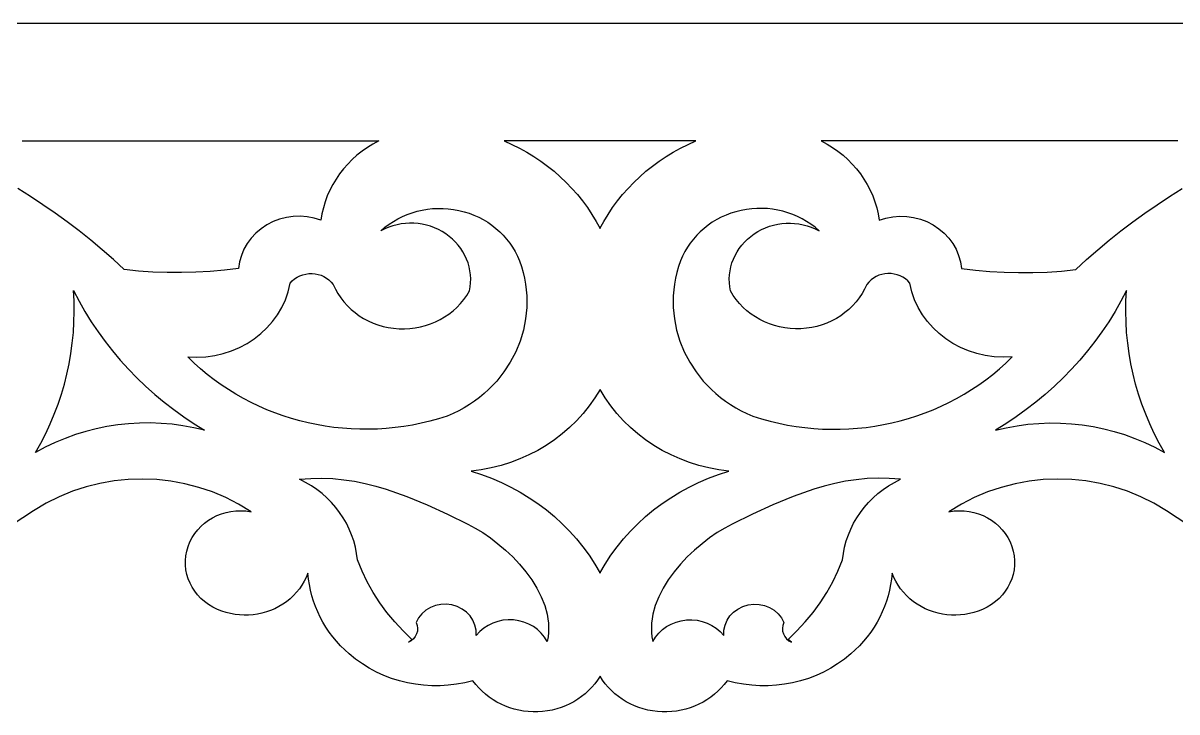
# Model space of a CAD drawing. Header units: millimetres. Extents: x -289 to -9, y 221 to 271.
# Drawn here: x -180 to -117.9, y 233.5 to 270.6 of the extents above; entities that cross this region are included whole.
import ezdxf

# ---------------------------------------------------------------- set-up
doc = ezdxf.new("R2010")
doc.units = ezdxf.units.MM
doc.header["$MEASUREMENT"] = 0

msp = doc.modelspace()

# ---------------------------------------------------------------- linework, layer by layer
for points in [[(-288.953217, 270.609253), (-148.953827, 270.609253), (-8.954346, 270.609253)], [(-180.057709, 264.260864), (-160.860107, 264.260864), (-161.175293, 264.091553), (-161.47699, 263.905762), (-161.764679, 263.704224), (-162.037781, 263.487671), (-162.295807, 263.256958), (-162.538177, 263.012695), (-162.764374, 262.755737), (-162.973785, 262.486694), (-163.165924, 262.206421), (-163.34024, 261.915649), (-163.496155, 261.615234), (-163.633148, 261.305664), (-163.750671, 260.987915), (-163.848175, 260.66272), (-163.92511, 260.330688), (-163.980927, 259.992676), (-164.344696, 260.105103), (-164.716064, 260.175903), (-165.091156, 260.205322), (-165.466217, 260.193726), (-165.837311, 260.141357), (-166.200684, 260.048706), (-166.552429, 259.915894), (-166.888733, 259.74353), (-167.201324, 259.535034), (-167.482971, 259.296021), (-167.731598, 259.029419), (-167.945221, 258.738403), (-168.121857, 258.426025), (-168.259491, 258.095581), (-168.356171, 257.75), (-168.409821, 257.392578), (-169.175873, 257.300903), (-169.944092, 257.233154), (-170.713806, 257.189453), (-171.484406, 257.1698), (-172.25531, 257.174194), (-173.025818, 257.202637), (-173.795319, 257.255127), (-174.563232, 257.331665), (-175.152344, 257.872559), (-175.754028, 258.399902), (-176.368073, 258.913452), (-176.99411, 259.413208), (-177.631958, 259.898804), (-178.281281, 260.370117), (-178.941833, 260.827026), (-179.613342, 261.269409), (-180.295502, 261.696899)], [(-148.953827, 259.54248), (-148.744019, 259.931274), (-148.516907, 260.30957), (-148.272949, 260.677124), (-148.012665, 261.033203), (-147.736511, 261.377441), (-147.444946, 261.709595), (-147.138519, 262.028931), (-146.817627, 262.335327), (-146.482819, 262.628052), (-146.134552, 262.906738), (-145.773315, 263.171021), (-145.399567, 263.420532), (-145.013824, 263.654663), (-144.616547, 263.872925), (-144.208221, 264.075073), (-143.789307, 264.26062), (-148.953827, 264.260864), (-154.118317, 264.260864), (-153.699402, 264.075317), (-153.291046, 263.873169), (-152.893738, 263.654785), (-152.507965, 263.420654), (-152.134216, 263.171143), (-151.772949, 262.90686), (-151.424652, 262.628052), (-151.089844, 262.335327), (-150.768982, 262.028931), (-150.462524, 261.709473), (-150.170959, 261.377441), (-149.894806, 261.033081), (-149.634521, 260.677002), (-149.390594, 260.309448), (-149.163513, 259.93103), (-148.953705, 259.542236)], [(-117.849915, 264.260864), (-137.047607, 264.260864), (-136.732452, 264.091553), (-136.430756, 263.905762), (-136.143036, 263.704224), (-135.869904, 263.487671), (-135.611847, 263.256958), (-135.369446, 263.012695), (-135.14325, 262.755737), (-134.933807, 262.486694), (-134.741638, 262.206421), (-134.567291, 261.915649), (-134.411346, 261.615234), (-134.274323, 261.305664), (-134.156799, 260.987915), (-134.059265, 260.66272), (-133.98233, 260.330688), (-133.926514, 259.992676), (-133.562836, 260.105103), (-133.191528, 260.175903), (-132.816406, 260.205322), (-132.441345, 260.193726), (-132.07019, 260.141357), (-131.706818, 260.048706), (-131.355042, 259.915894), (-131.018707, 259.74353), (-130.706268, 259.535034), (-130.424744, 259.296021), (-130.176117, 259.029419), (-129.962433, 258.738403), (-129.785706, 258.426025), (-129.64798, 258.095581), (-129.551239, 257.75), (-129.497528, 257.392578), (-128.731537, 257.300903), (-127.963379, 257.233154), (-127.193665, 257.189453), (-126.423035, 257.1698), (-125.65213, 257.174194), (-124.881561, 257.202637), (-124.11203, 257.255127), (-123.344116, 257.331665), (-122.755066, 257.872559), (-122.153412, 258.399902), (-121.539429, 258.913452), (-120.913391, 259.413208), (-120.275604, 259.898804), (-119.626282, 260.370117), (-118.965729, 260.827026), (-118.29422, 261.269409), (-117.612, 261.696899)], [(-160.747711, 259.429688), (-160.533752, 259.611694), (-160.309662, 259.779541), (-160.076294, 259.932861), (-159.834381, 260.071655), (-159.584747, 260.195557), (-159.328186, 260.304565), (-159.06546, 260.398193), (-158.797333, 260.47644), (-158.524658, 260.539063), (-158.248169, 260.585815), (-157.968689, 260.616577), (-157.686981, 260.631104), (-157.403839, 260.629028), (-157.120056, 260.610474), (-156.836426, 260.574951), (-156.553711, 260.522339), (-156.275085, 260.453125), (-156.00351, 260.368164), (-155.739624, 260.267944), (-155.48407, 260.153076), (-155.237396, 260.023926), (-155.000275, 259.881104), (-154.773285, 259.724976), (-154.557068, 259.556274), (-154.352203, 259.375366), (-154.159302, 259.182739), (-153.979004, 258.979004), (-153.81192, 258.764526), (-153.65863, 258.540039), (-153.519775, 258.305786), (-153.395966, 258.0625), (-153.287811, 257.810669), (-153.181427, 257.498413), (-153.09198, 257.184814), (-153.019226, 256.870239), (-152.962921, 256.555054), (-152.922882, 256.23999), (-152.898895, 255.925171), (-152.890686, 255.61145), (-152.898102, 255.29895), (-152.920898, 254.988403), (-152.958832, 254.680176), (-153.011688, 254.374634), (-153.079285, 254.07251), (-153.257721, 253.479858), (-153.492371, 252.906006), (-153.781464, 252.354614), (-154.12326, 251.829712), (-154.515961, 251.334839), (-154.957855, 250.873901), (-155.196716, 250.657349), (-155.447174, 250.450684), (-155.709045, 250.254272), (-155.982117, 250.068848), (-156.266174, 249.894775), (-156.560944, 249.732422), (-156.866272, 249.582275), (-157.181915, 249.444946), (-157.644226, 249.299683), (-158.109375, 249.171143), (-158.576935, 249.059448), (-159.046448, 248.964355), (-159.517426, 248.885742), (-159.989471, 248.823608), (-160.462067, 248.777832), (-160.934845, 248.748169), (-161.407288, 248.734619), (-161.878967, 248.737183), (-162.349457, 248.755493), (-162.818268, 248.789673), (-163.284943, 248.8396), (-163.749084, 248.905151), (-164.210175, 248.986084), (-164.667816, 249.08252), (-165.121521, 249.194092), (-165.570862, 249.320923), (-166.01535, 249.462891), (-166.45459, 249.619751), (-166.888092, 249.791626), (-167.31543, 249.978149), (-167.736115, 250.179321), (-168.149719, 250.395142), (-168.555817, 250.625366), (-168.953888, 250.869995), (-169.343567, 251.128906), (-169.724335, 251.401978), (-170.095764, 251.688965), (-170.457397, 251.98999), (-170.808807, 252.304932), (-171.149506, 252.633545), (-170.655609, 252.613159), (-170.170105, 252.636841), (-169.695465, 252.702759), (-169.234161, 252.809082), (-168.788605, 252.954102), (-168.361267, 253.136108), (-167.95462, 253.353271), (-167.571075, 253.60376), (-167.213104, 253.886108), (-166.883148, 254.198242), (-166.583679, 254.538452), (-166.317108, 254.905151), (-166.085938, 255.296509), (-165.892578, 255.710693), (-165.739471, 256.145874), (-165.62912, 256.600464), (-165.517548, 256.72168), (-165.392822, 256.828369), (-165.256561, 256.9198), (-165.110321, 256.995361), (-164.95575, 257.054321), (-164.794403, 257.095825), (-164.627899, 257.119385), (-164.457825, 257.124268), (-164.288422, 257.109863), (-164.123749, 257.077026), (-163.965332, 257.026367), (-163.814789, 256.958862), (-163.673615, 256.875244), (-163.543396, 256.776245), (-163.425629, 256.662842), (-163.32193, 256.535645), (-163.201965, 256.282227), (-163.06427, 256.040039), (-162.909729, 255.809448), (-162.739197, 255.591309), (-162.553589, 255.385986), (-162.35376, 255.194092), (-162.140625, 255.016357), (-161.91507, 254.853271), (-161.677979, 254.705566), (-161.430237, 254.57373), (-161.172729, 254.458252), (-160.906342, 254.359985), (-160.631958, 254.279297), (-160.350464, 254.216919), (-160.062744, 254.17334), (-159.769714, 254.149292), (-159.475616, 254.145264), (-159.184723, 254.161133), (-158.89801, 254.196411), (-158.616394, 254.250366), (-158.34079, 254.322754), (-158.072235, 254.412964), (-157.811584, 254.520508), (-157.559845, 254.644775), (-157.317932, 254.7854), (-157.086823, 254.941895), (-156.867401, 255.113647), (-156.660706, 255.300171), (-156.46759, 255.500977), (-156.289063, 255.715454), (-156.126068, 255.943359), (-155.979523, 256.18396), (-155.940704, 256.403931), (-155.919159, 256.623901), (-155.914612, 256.843018), (-155.926666, 257.060547), (-155.955048, 257.275757), (-155.999451, 257.487671), (-156.059479, 257.695679), (-156.134888, 257.898926), (-156.225311, 258.096558), (-156.330444, 258.287964), (-156.449951, 258.47229), (-156.583527, 258.648682), (-156.730835, 258.816406), (-156.891541, 258.974731), (-157.065338, 259.122803), (-157.251923, 259.259766), (-157.448608, 259.383667), (-157.652344, 259.492554), (-157.862244, 259.586548), (-158.077454, 259.665649), (-158.297028, 259.729614), (-158.520142, 259.778564), (-158.745819, 259.812256), (-158.973267, 259.830933), (-159.201508, 259.834473), (-159.429688, 259.822632), (-159.656921, 259.795532), (-159.882324, 259.753174), (-160.10498, 259.695435), (-160.324005, 259.622192), (-160.538513, 259.533569), (-160.74762, 259.429443)], [(-137.160034, 259.429688), (-137.373993, 259.611694), (-137.598022, 259.779541), (-137.83139, 259.932861), (-138.073273, 260.071655), (-138.322876, 260.195557), (-138.579407, 260.304565), (-138.842133, 260.398193), (-139.110199, 260.47644), (-139.382874, 260.539063), (-139.659332, 260.585815), (-139.938782, 260.616577), (-140.22049, 260.631104), (-140.503601, 260.629028), (-140.787384, 260.610474), (-141.071014, 260.574951), (-141.353729, 260.522339), (-141.632385, 260.453125), (-141.903992, 260.368164), (-142.167877, 260.267944), (-142.423462, 260.153076), (-142.670135, 260.023926), (-142.907257, 259.881104), (-143.134247, 259.724976), (-143.350464, 259.556274), (-143.555328, 259.375366), (-143.748199, 259.182739), (-143.928467, 258.979004), (-144.095551, 258.764526), (-144.24881, 258.540039), (-144.387665, 258.305786), (-144.511475, 258.0625), (-144.619629, 257.810669), (-144.726044, 257.498413), (-144.815552, 257.184814), (-144.888336, 256.870239), (-144.944672, 256.555054), (-144.984711, 256.23999), (-145.008759, 255.925171), (-145.016937, 255.61145), (-145.009552, 255.29895), (-144.986786, 254.988403), (-144.948853, 254.680176), (-144.895966, 254.374634), (-144.828369, 254.07251), (-144.649933, 253.479858), (-144.415283, 252.906006), (-144.126129, 252.354614), (-143.784332, 251.829712), (-143.391571, 251.334839), (-142.949646, 250.873901), (-142.710785, 250.657349), (-142.460297, 250.450684), (-142.198425, 250.254272), (-141.925323, 250.068848), (-141.641296, 249.894775), (-141.346497, 249.732422), (-141.041168, 249.582275), (-140.725525, 249.444946), (-140.263214, 249.299683), (-139.798096, 249.171143), (-139.330536, 249.059448), (-138.861053, 248.964355), (-138.390076, 248.885742), (-137.91806, 248.823608), (-137.445435, 248.777832), (-136.972687, 248.748169), (-136.500244, 248.734619), (-136.028534, 248.737183), (-135.558075, 248.755493), (-135.089264, 248.789673), (-134.622559, 248.8396), (-134.158447, 248.905151), (-133.697357, 248.986084), (-133.239716, 249.08252), (-132.78598, 249.194092), (-132.336639, 249.320923), (-131.892151, 249.462891), (-131.452911, 249.619751), (-131.019379, 249.791626), (-130.592072, 249.978149), (-130.171356, 250.179321), (-129.757751, 250.395142), (-129.351654, 250.625366), (-128.953552, 250.869995), (-128.563904, 251.128906), (-128.183105, 251.401978), (-127.811676, 251.688965), (-127.450043, 251.98999), (-127.098633, 252.304932), (-126.757935, 252.633545), (-127.251923, 252.613159), (-127.737488, 252.636841), (-128.212158, 252.702759), (-128.673492, 252.809082), (-129.119049, 252.954102), (-129.546387, 253.136108), (-129.953033, 253.353271), (-130.336548, 253.60376), (-130.694489, 253.886108), (-131.024414, 254.198242), (-131.323883, 254.538452), (-131.590393, 254.905151), (-131.821564, 255.296509), (-132.014893, 255.710693), (-132.167969, 256.145874), (-132.27832, 256.600464), (-132.389984, 256.72168), (-132.51474, 256.828369), (-132.651001, 256.9198), (-132.797211, 256.995361), (-132.951752, 257.054321), (-133.113037, 257.095825), (-133.27948, 257.119385), (-133.449524, 257.124268), (-133.619019, 257.109863), (-133.783722, 257.077026), (-133.942139, 257.026367), (-134.092682, 256.958862), (-134.233826, 256.875244), (-134.364044, 256.776245), (-134.481781, 256.662842), (-134.58551, 256.535645), (-134.705505, 256.282227), (-134.843201, 256.040039), (-134.997772, 255.809448), (-135.168335, 255.591309), (-135.353943, 255.385986), (-135.553772, 255.194092), (-135.766876, 255.016357), (-135.992432, 254.853271), (-136.229523, 254.705566), (-136.477264, 254.57373), (-136.734741, 254.458252), (-137.001129, 254.359985), (-137.275513, 254.279297), (-137.556976, 254.216919), (-137.844696, 254.17334), (-138.137726, 254.149292), (-138.431854, 254.145264), (-138.722748, 254.161133), (-139.009521, 254.196411), (-139.291138, 254.250366), (-139.566711, 254.322754), (-139.835297, 254.412964), (-140.095917, 254.520508), (-140.347656, 254.644775), (-140.589539, 254.7854), (-140.820648, 254.941895), (-141.040039, 255.113647), (-141.246735, 255.300171), (-141.439789, 255.500977), (-141.618317, 255.715454), (-141.781281, 255.943359), (-141.927826, 256.18396), (-141.966705, 256.403931), (-141.988281, 256.623901), (-141.992889, 256.843018), (-141.980835, 257.060547), (-141.952454, 257.275757), (-141.908081, 257.487671), (-141.848022, 257.695679), (-141.772614, 257.898926), (-141.682159, 258.096558), (-141.577026, 258.287964), (-141.457489, 258.47229), (-141.323914, 258.648682), (-141.176605, 258.816406), (-141.015869, 258.974731), (-140.842072, 259.122803), (-140.655518, 259.259766), (-140.458893, 259.383667), (-140.255188, 259.492554), (-140.045288, 259.586548), (-139.830109, 259.665649), (-139.610535, 259.729614), (-139.387451, 259.778564), (-139.161743, 259.812256), (-138.934296, 259.830933), (-138.706024, 259.834473), (-138.477814, 259.822632), (-138.25058, 259.795532), (-138.025146, 259.753174), (-137.80249, 259.695435), (-137.583435, 259.622192), (-137.368927, 259.533569), (-137.159821, 259.429443)], [(-177.302124, 256.211792), (-177.001801, 255.637817), (-176.680695, 255.075684), (-176.339264, 254.525635), (-175.977936, 253.988159), (-175.597076, 253.463745), (-175.197174, 252.952881), (-174.778595, 252.455933), (-174.341797, 251.973511), (-173.887177, 251.505859), (-173.415192, 251.053467), (-172.92627, 250.616943), (-172.420776, 250.196655), (-171.89917, 249.792969), (-171.361877, 249.406372), (-170.809326, 249.037354), (-170.241913, 248.686279), (-170.821136, 248.821533), (-171.404205, 248.927979), (-171.98996, 249.005859), (-172.577301, 249.05542), (-173.16507, 249.07666), (-173.752167, 249.069824), (-174.337433, 249.035034), (-174.919708, 248.972412), (-175.497925, 248.882202), (-176.070923, 248.764404), (-176.637543, 248.619385), (-177.196655, 248.447021), (-177.747192, 248.247803), (-178.287933, 248.021484), (-178.81778, 247.768555), (-179.335632, 247.489014), (-179.054535, 247.992554), (-178.793396, 248.504028), (-178.552338, 249.023071), (-178.331482, 249.549072), (-178.130951, 250.081543), (-177.950867, 250.619873), (-177.791351, 251.163696), (-177.652527, 251.71228), (-177.534515, 252.265137), (-177.437469, 252.821777), (-177.361481, 253.381836), (-177.306702, 253.944458), (-177.273254, 254.509277), (-177.26123, 255.075928), (-177.270782, 255.643555), (-177.302032, 256.211792)], [(-120.60553, 256.211792), (-120.905853, 255.637817), (-121.226929, 255.075684), (-121.568329, 254.525635), (-121.929657, 253.988159), (-122.310486, 253.463745), (-122.710388, 252.952881), (-123.128937, 252.455933), (-123.565704, 251.973511), (-124.020294, 251.505859), (-124.492249, 251.053467), (-124.981171, 250.616943), (-125.486664, 250.196655), (-126.00824, 249.792969), (-126.545532, 249.406372), (-127.098114, 249.037354), (-127.665527, 248.686279), (-127.086365, 248.821533), (-126.503326, 248.927979), (-125.917603, 249.005859), (-125.330261, 249.05542), (-124.742493, 249.07666), (-124.155426, 249.069824), (-123.57016, 249.035034), (-122.987823, 248.972412), (-122.409607, 248.882202), (-121.836609, 248.764404), (-121.269958, 248.619385), (-120.710815, 248.447021), (-120.160278, 248.247803), (-119.619537, 248.021484), (-119.089661, 247.768555), (-118.571808, 247.489014), (-118.852966, 247.992554), (-119.114136, 248.504028), (-119.355225, 249.023071), (-119.57608, 249.549072), (-119.776642, 250.081543), (-119.956726, 250.619873), (-120.116211, 251.163696), (-120.255035, 251.71228), (-120.373016, 252.265137), (-120.470032, 252.821777), (-120.546021, 253.381836), (-120.600769, 253.944458), (-120.634216, 254.509277), (-120.64621, 255.075928), (-120.636658, 255.643555), (-120.605408, 256.211792)], [(-148.953827, 240.995605), (-148.67041, 241.480469), (-148.36322, 241.949341), (-148.03299, 242.401733), (-147.680573, 242.837036), (-147.306763, 243.254395), (-146.912384, 243.65332), (-146.49823, 244.033203), (-146.065125, 244.393311), (-145.613861, 244.733032), (-145.145294, 245.051758), (-144.660187, 245.348877), (-144.159363, 245.623535), (-143.643616, 245.875366), (-143.1138, 246.103638), (-142.570709, 246.307617), (-142.015106, 246.486816), (-142.561646, 246.556885), (-143.098938, 246.657837), (-143.625732, 246.788818), (-144.140778, 246.949097), (-144.642853, 247.137817), (-145.130707, 247.354492), (-145.603088, 247.598022), (-146.058777, 247.867676), (-146.49649, 248.162842), (-146.915039, 248.482544), (-147.313171, 248.826172), (-147.689606, 249.192749), (-148.043121, 249.581787), (-148.372467, 249.992188), (-148.676422, 250.42334), (-148.953705, 250.874512), (-149.231018, 250.423462), (-149.534973, 249.99231), (-149.864319, 249.581787), (-150.217834, 249.192871), (-150.594269, 248.826294), (-150.992401, 248.482666), (-151.41095, 248.162842), (-151.848663, 247.867798), (-152.304352, 247.598022), (-152.776733, 247.354492), (-153.264587, 247.137939), (-153.766663, 246.949097), (-154.281708, 246.788818), (-154.808502, 246.657715), (-155.345795, 246.556885), (-155.892334, 246.486816), (-155.336761, 246.307617), (-154.793671, 246.103638), (-154.263885, 245.875366), (-153.748169, 245.623535), (-153.247375, 245.348877), (-152.762268, 245.051758), (-152.293732, 244.733032), (-151.842468, 244.393188), (-151.409393, 244.033081), (-150.995239, 243.653198), (-150.600861, 243.254272), (-150.227051, 242.836792), (-149.874634, 242.401611), (-149.544403, 241.949219), (-149.237152, 241.480225), (-148.953705, 240.995483)], [(-116.725403, 243.209839), (-118.456726, 244.351074), (-119.131866, 244.754395), (-119.830383, 245.103271), (-120.548889, 245.397949), (-121.283997, 245.638306), (-122.032318, 245.824463), (-122.790497, 245.956421), (-123.555176, 246.034058), (-124.322906, 246.057495), (-125.090363, 246.026855), (-125.854156, 245.942017), (-126.610901, 245.802979), (-127.357239, 245.609863), (-128.089752, 245.362549), (-128.805084, 245.061279), (-129.499878, 244.705811), (-130.170715, 244.296265), (-129.895599, 244.336792), (-129.622131, 244.352539), (-129.351746, 244.344482), (-129.085938, 244.313232), (-128.826141, 244.259888), (-128.573761, 244.185059), (-128.330261, 244.089478), (-128.097107, 243.974121), (-127.875732, 243.8396), (-127.667603, 243.68689), (-127.474121, 243.516602), (-127.296753, 243.329712), (-127.136963, 243.126953), (-126.996185, 242.909058), (-126.875854, 242.67688), (-126.777405, 242.431152), (-126.703735, 242.177856), (-126.656158, 241.92334), (-126.634064, 241.668945), (-126.636719, 241.416382), (-126.663513, 241.166748), (-126.713745, 240.921753), (-126.786713, 240.682739), (-126.881805, 240.451172), (-126.998322, 240.228394), (-127.135559, 240.015991), (-127.292877, 239.815308), (-127.469604, 239.62793), (-127.66507, 239.4552), (-127.878601, 239.298462), (-128.109497, 239.159302), (-128.357117, 239.039185), (-128.588837, 238.947021), (-128.824738, 238.870972), (-129.063934, 238.811035), (-129.305542, 238.76709), (-129.548706, 238.739014), (-129.792542, 238.726807), (-130.036194, 238.730347), (-130.278778, 238.749512), (-130.519409, 238.784058), (-130.757202, 238.834229), (-130.991302, 238.899536), (-131.220856, 238.980225), (-131.444977, 239.075928), (-131.662781, 239.186768), (-131.873383, 239.3125), (-132.075928, 239.453003), (-132.271606, 239.610229), (-132.453247, 239.778687), (-132.620483, 239.95752), (-132.773041, 240.146118), (-132.910583, 240.343506), (-133.032776, 240.548828), (-133.139343, 240.761353), (-133.229919, 240.980347), (-133.260803, 240.673584), (-133.306885, 240.369263), (-133.368011, 240.067871), (-133.444, 239.769653), (-133.534668, 239.475464), (-133.639862, 239.185547), (-133.75943, 238.900513), (-133.893158, 238.620728), (-134.040894, 238.346924), (-134.202515, 238.079346), (-134.377777, 237.818726), (-134.566559, 237.56543), (-134.768646, 237.319946), (-134.983948, 237.082764), (-135.212219, 236.854492), (-135.453308, 236.635498), (-135.798492, 236.355957), (-136.159515, 236.100342), (-136.535034, 235.868896), (-136.923676, 235.661987), (-137.324066, 235.479736), (-137.734863, 235.322632), (-138.154694, 235.190796), (-138.582214, 235.084717), (-139.016022, 235.004517), (-139.454773, 234.950562), (-139.897125, 234.923218), (-140.341675, 234.922607), (-140.787109, 234.949219), (-141.231995, 235.003296), (-141.675018, 235.085083), (-142.114807, 235.194824), (-142.266785, 234.995361), (-142.430817, 234.807007), (-142.606232, 234.630005), (-142.792328, 234.464722), (-142.988434, 234.311401), (-143.193848, 234.170654), (-143.407867, 234.04248), (-143.629822, 233.92749), (-143.859009, 233.825806), (-144.094727, 233.737915), (-144.336273, 233.664063), (-144.583008, 233.604614), (-144.834167, 233.559937), (-145.089111, 233.530273), (-145.347137, 233.515991), (-145.607513, 233.517456), (-145.867065, 233.534668), (-146.122955, 233.567505), (-146.374542, 233.615356), (-146.621185, 233.677979), (-146.862183, 233.754883), (-147.096893, 233.845825), (-147.324677, 233.950317), (-147.54483, 234.067993), (-147.756775, 234.198608), (-147.959778, 234.341553), (-148.153198, 234.496704), (-148.336395, 234.663574), (-148.508728, 234.841675), (-148.669464, 235.030884), (-148.818024, 235.230591), (-148.953705, 235.440552), (-149.089417, 235.230591), (-149.237976, 235.030884), (-149.398773, 234.841797), (-149.571106, 234.663574), (-149.754303, 234.496826), (-149.947784, 234.341675), (-150.150787, 234.198608), (-150.362732, 234.067993), (-150.582947, 233.950317), (-150.81073, 233.845703), (-151.045441, 233.754883), (-151.286438, 233.677856), (-151.533051, 233.615356), (-151.784607, 233.567383), (-152.040436, 233.534668), (-152.299927, 233.517456), (-152.560364, 233.515991), (-152.81842, 233.530273), (-153.073395, 233.559937), (-153.324585, 233.604614), (-153.57132, 233.664063), (-153.812866, 233.737915), (-154.048584, 233.825806), (-154.277771, 233.92749), (-154.499695, 234.04248), (-154.713715, 234.170532), (-154.919098, 234.311401), (-155.115204, 234.4646), (-155.30127, 234.629883), (-155.476685, 234.806885), (-155.640686, 234.995361), (-155.792633, 235.194824), (-156.232452, 235.085083), (-156.675507, 235.003296), (-157.120422, 234.949341), (-157.565826, 234.922729), (-158.010406, 234.923218), (-158.452759, 234.950562), (-158.89151, 235.004517), (-159.325317, 235.084717), (-159.752808, 235.190796), (-160.172638, 235.32251), (-160.583405, 235.479736), (-160.983795, 235.661865), (-161.372437, 235.868896), (-161.747925, 236.100342), (-162.108948, 236.355957), (-162.454132, 236.635498), (-162.695251, 236.854492), (-162.923553, 237.082886), (-163.138885, 237.320068), (-163.341003, 237.565552), (-163.529785, 237.818848), (-163.705078, 238.079468), (-163.866669, 238.347046), (-164.014435, 238.62085), (-164.148163, 238.900513), (-164.2677, 239.185669), (-164.372894, 239.475464), (-164.463562, 239.769775), (-164.53952, 240.067871), (-164.600616, 240.369263), (-164.646667, 240.673584), (-164.677521, 240.980347), (-164.768066, 240.761475), (-164.874603, 240.54895), (-164.996796, 240.343506), (-165.134338, 240.146118), (-165.286896, 239.95752), (-165.454163, 239.778687), (-165.635803, 239.610229), (-165.831512, 239.453003), (-166.034058, 239.3125), (-166.24469, 239.186768), (-166.462463, 239.075928), (-166.686584, 238.980225), (-166.916138, 238.899536), (-167.150269, 238.834106), (-167.388062, 238.784058), (-167.628693, 238.74939), (-167.871277, 238.730347), (-168.114899, 238.726807), (-168.358734, 238.739014), (-168.601898, 238.76709), (-168.843475, 238.811035), (-169.082672, 238.870972), (-169.318542, 238.947021), (-169.550232, 239.039185), (-169.797852, 239.159424), (-170.028778, 239.298584), (-170.24231, 239.4552), (-170.437775, 239.62793), (-170.614502, 239.81543), (-170.771851, 240.015991), (-170.909088, 240.228394), (-171.025604, 240.451172), (-171.120697, 240.682739), (-171.193665, 240.921753), (-171.243896, 241.166748), (-171.27066, 241.416382), (-171.273346, 241.668945), (-171.251221, 241.92334), (-171.203644, 242.177856), (-171.129913, 242.431152), (-171.031525, 242.67688), (-170.911224, 242.909058), (-170.770447, 243.126953), (-170.610687, 243.329834), (-170.433319, 243.516724), (-170.239868, 243.68689), (-170.031708, 243.8396), (-169.810333, 243.974121), (-169.577179, 244.089478), (-169.33371, 244.184937), (-169.081329, 244.259766), (-168.821503, 244.313232), (-168.555695, 244.34436), (-168.285309, 244.352417), (-168.011841, 244.33667), (-167.736725, 244.296265), (-168.407593, 244.705811), (-169.102417, 245.061279), (-169.81778, 245.362671), (-170.550323, 245.609863), (-171.296631, 245.802979), (-172.053406, 245.942017), (-172.8172, 246.026855), (-173.584656, 246.057495), (-174.352386, 246.034058), (-175.117035, 245.956299), (-175.875183, 245.824463), (-176.623505, 245.638306), (-177.358612, 245.397827), (-178.077087, 245.103271), (-178.775574, 244.754272), (-179.450714, 244.351074), (-181.182098, 243.209839)], [(-159.267822, 237.270386), (-159.077911, 237.413574), (-159.557129, 237.875), (-160.006104, 238.360474), (-160.42392, 238.868774), (-160.809692, 239.398438), (-161.162476, 239.94812), (-161.481384, 240.516602), (-161.765503, 241.102417), (-162.013916, 241.704224), (-162.057678, 242.049683), (-162.124359, 242.389282), (-162.213409, 242.722046), (-162.324158, 243.047241), (-162.455994, 243.364014), (-162.608307, 243.671387), (-162.780548, 243.968628), (-162.972015, 244.254761), (-163.182129, 244.529053), (-163.410278, 244.790649), (-163.655884, 245.038574), (-163.918274, 245.272095), (-164.196869, 245.490234), (-164.491058, 245.692139), (-164.800201, 245.877197), (-165.123718, 246.044189), (-164.520172, 246.093262), (-163.923584, 246.10437), (-163.333527, 246.079956), (-162.749573, 246.022461), (-162.171356, 245.934082), (-161.59845, 245.817505), (-161.030426, 245.675171), (-160.466919, 245.509277), (-159.907471, 245.322388), (-159.351685, 245.116821), (-158.249542, 244.659668), (-157.157166, 244.157227), (-156.07132, 243.628784), (-155.674286, 243.417236), (-155.267029, 243.169189), (-154.855438, 242.887207), (-154.445404, 242.573853), (-154.042847, 242.231934), (-153.653595, 241.86377), (-153.28363, 241.472046), (-152.938782, 241.059326), (-152.625, 240.628174), (-152.348145, 240.181274), (-152.114105, 239.721191), (-151.928802, 239.250366), (-151.798096, 238.771606), (-151.755096, 238.529907), (-151.727936, 238.287231), (-151.717377, 238.043945), (-151.724182, 237.800049), (-151.749023, 237.556274), (-151.792725, 237.312622), (-151.940399, 237.547729), (-152.116394, 237.76062), (-152.317841, 237.949585), (-152.541931, 238.112671), (-152.785858, 238.248169), (-153.046722, 238.354126), (-153.321777, 238.428955), (-153.608124, 238.470703), (-153.897797, 238.477783), (-154.182526, 238.450317), (-154.459259, 238.389771), (-154.724823, 238.297485), (-154.976105, 238.174561), (-155.209961, 238.022339), (-155.423279, 237.842407), (-155.612915, 237.635742), (-155.623505, 237.921753), (-155.686218, 238.194946), (-155.796936, 238.450073), (-155.951538, 238.682007), (-156.145905, 238.885498), (-156.375885, 239.055664), (-156.637421, 239.187012), (-156.926331, 239.27478), (-157.227142, 239.3125), (-157.523102, 239.299561), (-157.808197, 239.239014), (-158.076324, 239.133667), (-158.321411, 238.986694), (-158.537445, 238.801025), (-158.718292, 238.579712), (-158.85791, 238.325562), (-158.80014, 238.177856), (-158.775085, 238.023804), (-158.783051, 237.868042), (-158.82431, 237.715454), (-158.897278, 237.573975), (-158.997803, 237.450195), (-159.122406, 237.347778), (-159.267731, 237.270264)], [(-138.639832, 237.270386), (-138.829712, 237.413574), (-138.350525, 237.875), (-137.90155, 238.360474), (-137.483704, 238.868774), (-137.09787, 239.398438), (-136.745026, 239.94812), (-136.426086, 240.516602), (-136.141937, 241.102417), (-135.893524, 241.704224), (-135.849823, 242.049683), (-135.783142, 242.389282), (-135.694153, 242.722046), (-135.583435, 243.047241), (-135.451569, 243.364014), (-135.299255, 243.671387), (-135.127014, 243.968628), (-134.935547, 244.254761), (-134.725372, 244.529053), (-134.497192, 244.790649), (-134.251587, 245.038574), (-133.989166, 245.272095), (-133.710541, 245.490234), (-133.416321, 245.692139), (-133.107147, 245.877197), (-132.78363, 246.044189), (-133.387238, 246.093262), (-133.983856, 246.10437), (-134.573975, 246.079956), (-135.157928, 246.022461), (-135.736176, 245.934082), (-136.309082, 245.817505), (-136.877106, 245.675171), (-137.440643, 245.509277), (-138.000061, 245.322388), (-138.555817, 245.116821), (-139.657959, 244.659668), (-140.750275, 244.157227), (-141.836121, 243.628784), (-142.233185, 243.417236), (-142.640472, 243.169189), (-143.052094, 242.887207), (-143.462158, 242.573853), (-143.864746, 242.231934), (-144.253967, 241.86377), (-144.623932, 241.472046), (-144.96875, 241.059326), (-145.282532, 240.628174), (-145.559387, 240.181274), (-145.793396, 239.721191), (-145.978699, 239.250366), (-146.109375, 238.771606), (-146.152374, 238.529907), (-146.179535, 238.287231), (-146.190063, 238.043945), (-146.183258, 237.800049), (-146.158417, 237.556274), (-146.114716, 237.312622), (-145.967102, 237.547729), (-145.791168, 237.76062), (-145.589722, 237.949585), (-145.365601, 238.112671), (-145.121674, 238.248169), (-144.860748, 238.354126), (-144.585693, 238.428955), (-144.299316, 238.470703), (-144.009705, 238.477783), (-143.724976, 238.450317), (-143.448273, 238.389771), (-143.182709, 238.297485), (-142.931396, 238.174561), (-142.69751, 238.022339), (-142.484192, 237.842407), (-142.294525, 237.635742), (-142.283997, 237.921753), (-142.221313, 238.194946), (-142.110596, 238.450073), (-141.955963, 238.682007), (-141.761566, 238.885498), (-141.531555, 239.055664), (-141.27002, 239.187012), (-140.98111, 239.27478), (-140.680359, 239.3125), (-140.38443, 239.299561), (-140.099335, 239.239014), (-139.831207, 239.133667), (-139.58606, 238.986694), (-139.370026, 238.801025), (-139.189148, 238.579712), (-139.04953, 238.325562), (-139.107422, 238.177856), (-139.132477, 238.023804), (-139.124451, 237.868042), (-139.08313, 237.715454), (-139.010223, 237.573975), (-138.909729, 237.450195), (-138.785065, 237.347778), (-138.639709, 237.270264)]]:
    msp.add_lwpolyline(points)

doc.saveas('drawing.dxf')
